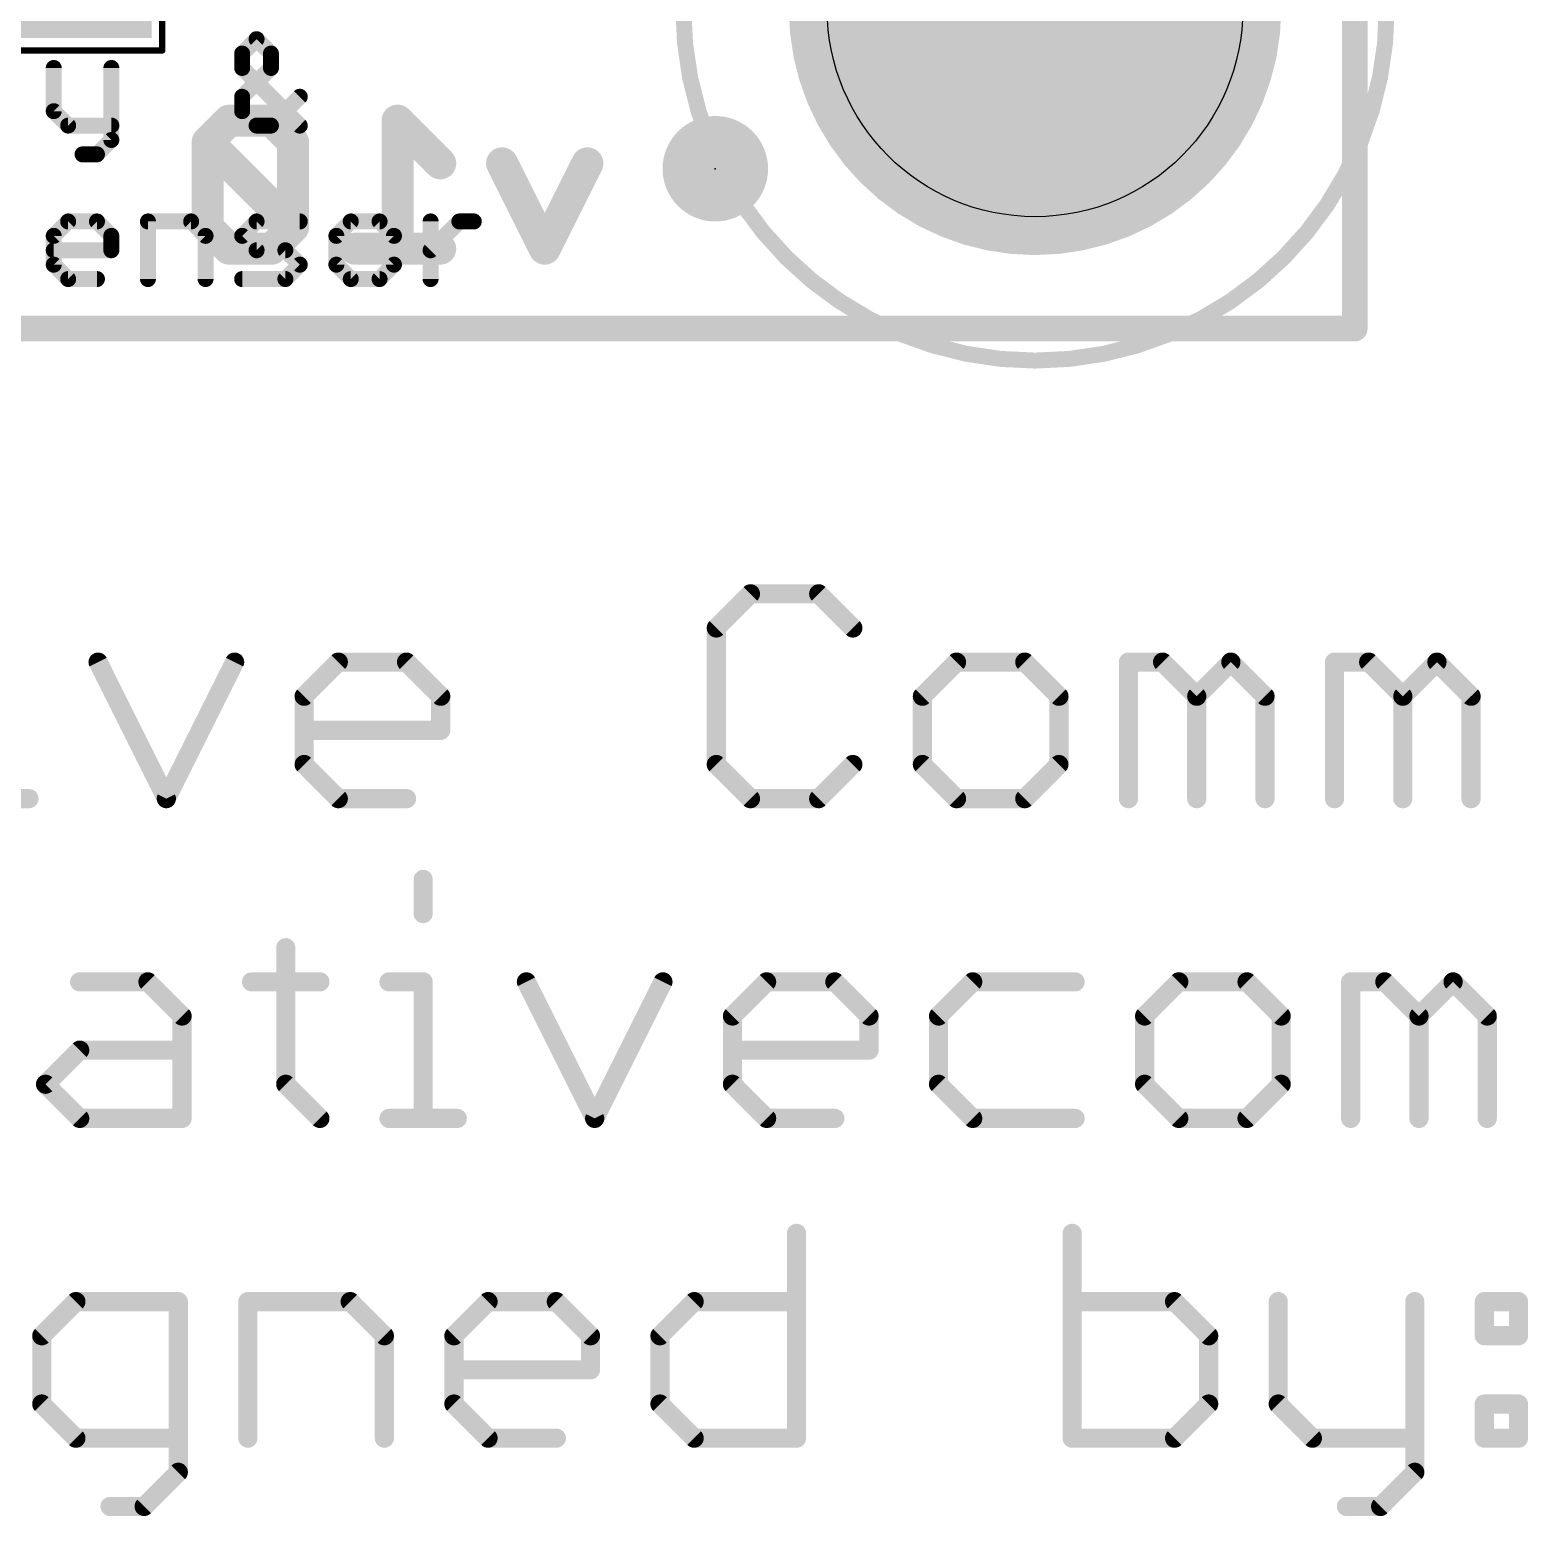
# Model space of a CAD drawing. Extents: x -33 to 74, y -9 to 23.
# Drawn here: x 4.72 to 16.62, y -9.43 to 2.37 of the extents above; entities that cross this region are included whole.
import ezdxf

# ---------------------------------------------------------------- set-up
doc = ezdxf.new("R2010")
doc.units = 0
for name, color, linetype in [('1', 12, 'CONTINUOUS'), ('16', 132, 'CONTINUOUS'), ('20', 53, 'CONTINUOUS'), ('21', 41, 'CONTINUOUS'), ('23', 53, 'CONTINUOUS'), ('29', 253, 'CONTINUOUS'), ('30', 253, 'CONTINUOUS'), ('39', 12, 'CONTINUOUS'), ('41', 12, 'CONTINUOUS'), ('42', 132, 'CONTINUOUS'), ('51', 53, 'CONTINUOUS')]:
    doc.layers.add(name, color=color, linetype=linetype)

# ---------------------------------------------------------------- blocks, each defined once
blk = doc.blocks.new('PIE')
at = {"const_width": 0.5}
blk.add_lwpolyline([(0, -0.25, 1), (0, 0.25, 1), (0, -0.25)], format="xyb", dxfattribs=at)
blk = doc.blocks.new('RECT')
blk.add_solid([(-0.5, -0.5), (0.5, -0.5), (-0.5, 0.5), (0.5, 0.5)])

msp = doc.modelspace()

# ---------------------------------------------------------------- linework, layer by layer
at = {"layer": '16', "const_width": 0.254}
for points in [[(6.2968, 1.6519), (6.1273, 1.4824)], [(6.6357, 1.6519), (6.2968, 1.6519)], [(6.8052, 1.4824), (6.6357, 1.6519)], [(7.9746, 1.3129), (7.6356, 1.6519)], [(7.6356, 1.6519), (7.6356, 0.635)], [(6.1273, 1.4824), (6.1273, 0.8045)], [(6.8052, 0.8045), (6.1273, 1.4824)], [(6.8052, 0.8045), (6.8052, 1.4824)], [(8.805, 0.635), (8.4661, 1.3129)], [(9.144, 1.3129), (8.805, 0.635)], [(6.1273, 0.8045), (6.2968, 0.635)], [(6.6357, 0.635), (6.8052, 0.8045)], [(6.2968, 0.635), (6.6357, 0.635)], [(7.9746, 0.635), (7.2967, 0.635)]]:
    msp.add_lwpolyline(points, dxfattribs=at)
at = {"layer": '16', "const_width": 0.127}
for points in [[(6.2968, 1.7154, 1), (6.2968, 1.5884)], [(6.3417, 1.607, 1), (6.2519, 1.6968)], [(6.6806, 1.6968, 1), (6.5908, 1.607)], [(6.6357, 1.5884, 1), (6.6357, 1.7154)], [(7.6805, 1.6968, 1), (7.5907, 1.607)], [(7.6991, 1.6519, 1), (7.5721, 1.6519)], [(6.1908, 1.4824, 1), (6.0638, 1.4824)], [(6.1722, 1.5273, 1), (6.0824, 1.4375)], [(6.0824, 1.5273, 1), (6.1722, 1.4375)], [(6.8687, 1.4824, 1), (6.7417, 1.4824)], [(6.7603, 1.4375, 1), (6.8501, 1.5273)], [(8.5229, 1.3413, 1), (8.4093, 1.2845)], [(9.2008, 1.2845, 1), (9.0872, 1.3413)], [(7.9297, 1.268, 1), (8.0195, 1.3578)], [(6.1722, 0.8494, 1), (6.0824, 0.7596)], [(6.0638, 0.8045, 1), (6.1908, 0.8045)], [(6.7417, 0.8045, 1), (6.8687, 0.8045)], [(6.8501, 0.7596, 1), (6.7603, 0.8494)], [(6.7603, 0.7596, 1), (6.8501, 0.8494)], [(6.2968, 0.6985, 1), (6.2968, 0.5715)], [(6.2519, 0.5901, 1), (6.3417, 0.6799)], [(6.5908, 0.6799, 1), (6.6806, 0.5901)], [(6.6357, 0.5715, 1), (6.6357, 0.6985)], [(7.2967, 0.6985, 1), (7.2967, 0.5715)], [(7.9746, 0.5715, 1), (7.9746, 0.6985)], [(8.7482, 0.6634, 1), (8.8618, 0.6066)], [(8.7482, 0.6066, 1), (8.8618, 0.6634)], [(7.5721, 0.635, 1), (7.6991, 0.635)]]:
    msp.add_lwpolyline(points, format="xyb", dxfattribs=at)
at = {"layer": '20', "const_width": 0.2032}
for points in [[(15.24, 0), (15.24, 15.24)], [(0, 0), (15.24, 0)]]:
    msp.add_lwpolyline(points, dxfattribs=at)
at = {"layer": '20', "const_width": 0.1016}
for points in [[(15.1892, 0, 1), (15.2908, 0)], [(15.24, -0.0508, 1), (15.24, 0.0508)]]:
    msp.add_lwpolyline(points, format="xyb", dxfattribs=at)
at = {"layer": '20'}
msp.add_circle((12.7, 2.54), 1.651, dxfattribs=at)
at = {"layer": '21', "const_width": 0.127}
for points in [[(6.5156, 2.2993), (6.4012, 2.1849)], [(6.63, 2.1849), (6.5156, 2.2993)], [(6.4012, 2.1849), (6.4012, 2.0705)], [(6.63, 2.0705), (6.63, 2.1849)], [(4.9044, 2.0705), (4.9044, 1.7273)], [(5.362, 2.0705), (5.362, 1.4985)], [(6.4012, 1.8417), (6.63, 2.0705)], [(6.4012, 2.0705), (6.8588, 1.6129)], [(6.4012, 1.7273), (6.4012, 1.8417)], [(6.8588, 1.8417), (6.63, 1.6129)], [(4.9044, 1.7273), (5.0188, 1.6129)], [(6.5156, 1.6129), (6.4012, 1.7273)], [(5.0188, 1.6129), (5.362, 1.6129)], [(6.63, 1.6129), (6.5156, 1.6129)], [(5.362, 1.4985), (5.2476, 1.3841)], [(5.2476, 1.3841), (5.1332, 1.3841)], [(4.9044, 0.7369), (5.0188, 0.8513)], [(5.0188, 0.8513), (5.2476, 0.8513)], [(5.2476, 0.8513), (5.362, 0.7369)], [(5.6528, 0.3937), (5.6528, 0.8513)], [(5.6528, 0.8513), (5.996, 0.8513)], [(5.996, 0.8513), (6.1104, 0.7369)], [(6.4012, 0.7369), (6.5156, 0.8513)], [(6.5156, 0.8513), (6.8588, 0.8513)], [(7.264, 0.8513), (7.1496, 0.7369)], [(7.4928, 0.8513), (7.264, 0.8513)], [(7.6072, 0.7369), (7.4928, 0.8513)], [(7.898, 0.3937), (7.898, 0.8513)], [(7.898, 0.6225), (8.1268, 0.8513)], [(8.1268, 0.8513), (8.2412, 0.8513)], [(4.9044, 0.5081), (4.9044, 0.7369)], [(5.362, 0.7369), (5.362, 0.6225)], [(6.1104, 0.7369), (6.1104, 0.3937)], [(6.5156, 0.6225), (6.4012, 0.7369)], [(7.1496, 0.7369), (7.1496, 0.5081)], [(7.6072, 0.5081), (7.6072, 0.7369)], [(5.362, 0.6225), (4.9044, 0.6225)], [(6.7444, 0.6225), (6.5156, 0.6225)], [(6.8588, 0.5081), (6.7444, 0.6225)], [(5.0188, 0.3937), (4.9044, 0.5081)], [(6.7444, 0.3937), (6.8588, 0.5081)], [(7.1496, 0.5081), (7.264, 0.3937)], [(7.4928, 0.3937), (7.6072, 0.5081)], [(5.2476, 0.3937), (5.0188, 0.3937)], [(6.4012, 0.3937), (6.7444, 0.3937)], [(7.264, 0.3937), (7.4928, 0.3937)]]:
    msp.add_lwpolyline(points, dxfattribs=at)
at = {"layer": '21', "const_width": 0.0635}
for points in [[(6.538, 2.3217, 1), (6.4931, 2.2768)], [(6.538, 2.2768, 1), (6.4931, 2.3217)], [(6.4329, 2.1849, 1), (6.3694, 2.1849)], [(6.3787, 2.2073, 1), (6.4236, 2.1624)], [(6.6617, 2.1849, 1), (6.5982, 2.1849)], [(6.6075, 2.1624, 1), (6.6524, 2.2073)], [(4.9361, 2.0705, 1), (4.8726, 2.0705)], [(5.3937, 2.0705, 1), (5.3302, 2.0705)], [(6.3694, 2.0705, 1), (6.4329, 2.0705)], [(6.4236, 2.0929, 1), (6.3787, 2.048)], [(6.5982, 2.0705, 1), (6.6617, 2.0705)], [(6.6524, 2.048, 1), (6.6075, 2.0929)], [(6.4329, 1.8417, 1), (6.3694, 1.8417)], [(6.8812, 1.8192, 1), (6.8363, 1.8641)], [(4.9268, 1.7497, 1), (4.8819, 1.7048)], [(6.3787, 1.8641, 1), (6.4236, 1.8192)], [(6.4236, 1.7497, 1), (6.3787, 1.7048)], [(4.8726, 1.7273, 1), (4.9361, 1.7273)], [(5.0188, 1.6446, 1), (5.0188, 1.5812)], [(4.9963, 1.5904, 1), (5.0412, 1.6354)], [(5.362, 1.5812, 1), (5.362, 1.6446)], [(6.3694, 1.7273, 1), (6.4329, 1.7273)], [(6.5156, 1.6446, 1), (6.5156, 1.5812)], [(6.4931, 1.5904, 1), (6.538, 1.6354)], [(6.6075, 1.6354, 1), (6.6524, 1.5904)], [(6.63, 1.5812, 1), (6.63, 1.6446)], [(6.8363, 1.5904, 1), (6.8812, 1.6354)], [(5.3844, 1.4761, 1), (5.3395, 1.521)], [(5.1332, 1.4159, 1), (5.1332, 1.3524)], [(5.2251, 1.4066, 1), (5.27, 1.3617)], [(5.2476, 1.3524, 1), (5.2476, 1.4159)], [(5.3302, 1.4985, 1), (5.3937, 1.4985)], [(5.0188, 0.883, 1), (5.0188, 0.8195)], [(5.0412, 0.8288, 1), (4.9963, 0.8737)], [(5.27, 0.8737, 1), (5.2251, 0.8288)], [(5.2476, 0.8195, 1), (5.2476, 0.883)], [(5.6845, 0.8513, 1), (5.621, 0.8513)], [(5.6528, 0.883, 1), (5.6528, 0.8195)], [(6.0184, 0.8737, 1), (5.9735, 0.8288)], [(5.996, 0.8195, 1), (5.996, 0.883)], [(6.5156, 0.883, 1), (6.5156, 0.8195)], [(6.538, 0.8288, 1), (6.4931, 0.8737)], [(6.8588, 0.8195, 1), (6.8588, 0.883)], [(7.264, 0.883, 1), (7.264, 0.8195)], [(7.2865, 0.8288, 1), (7.2416, 0.8737)], [(7.5152, 0.8737, 1), (7.4703, 0.8288)], [(7.4928, 0.8195, 1), (7.4928, 0.883)], [(7.9298, 0.8513, 1), (7.8663, 0.8513)], [(8.1268, 0.883, 1), (8.1268, 0.8195)], [(8.1493, 0.8288, 1), (8.1044, 0.8737)], [(8.2412, 0.8195, 1), (8.2412, 0.883)], [(4.9361, 0.7369, 1), (4.8726, 0.7369)], [(4.8819, 0.7593, 1), (4.9268, 0.7144)], [(5.3937, 0.7369, 1), (5.3302, 0.7369)], [(5.3395, 0.7144, 1), (5.3844, 0.7593)], [(6.1421, 0.7369, 1), (6.0786, 0.7369)], [(6.0879, 0.7144, 1), (6.1328, 0.7593)], [(6.4236, 0.7593, 1), (6.3787, 0.7144)], [(6.3787, 0.7593, 1), (6.4236, 0.7144)], [(7.1814, 0.7369, 1), (7.1179, 0.7369)], [(7.1272, 0.7593, 1), (7.1721, 0.7144)], [(7.6389, 0.7369, 1), (7.5754, 0.7369)], [(7.5847, 0.7144, 1), (7.6296, 0.7593)], [(4.9044, 0.6542, 1), (4.9044, 0.5907)], [(5.3302, 0.6225, 1), (5.3937, 0.6225)], [(5.362, 0.5907, 1), (5.362, 0.6542)], [(6.5156, 0.6542, 1), (6.5156, 0.5907)], [(6.4931, 0.6, 1), (6.538, 0.6449)], [(6.7668, 0.6449, 1), (6.7219, 0.6)], [(6.7444, 0.5907, 1), (6.7444, 0.6542)], [(7.8756, 0.6449, 1), (7.9205, 0.6)], [(4.9268, 0.5305, 1), (4.8819, 0.4856)], [(4.8726, 0.5081, 1), (4.9361, 0.5081)], [(6.8812, 0.4856, 1), (6.8363, 0.5305)], [(6.8363, 0.4856, 1), (6.8812, 0.5305)], [(7.1179, 0.5081, 1), (7.1814, 0.5081)], [(7.1721, 0.5305, 1), (7.1272, 0.4856)], [(7.5754, 0.5081, 1), (7.6389, 0.5081)], [(7.6296, 0.4856, 1), (7.5847, 0.5305)], [(5.0188, 0.4254, 1), (5.0188, 0.3619)], [(4.9963, 0.3712, 1), (5.0412, 0.4162)], [(5.2476, 0.3619, 1), (5.2476, 0.4254)], [(5.621, 0.3937, 1), (5.6845, 0.3937)], [(6.0786, 0.3937, 1), (6.1421, 0.3937)], [(6.4012, 0.4254, 1), (6.4012, 0.3619)], [(6.7219, 0.4162, 1), (6.7668, 0.3712)], [(6.7444, 0.3619, 1), (6.7444, 0.4254)], [(7.264, 0.4254, 1), (7.264, 0.3619)], [(7.2416, 0.3712, 1), (7.2865, 0.4162)], [(7.4703, 0.4162, 1), (7.5152, 0.3712)], [(7.4928, 0.3619, 1), (7.4928, 0.4254)], [(7.8663, 0.3937, 1), (7.9298, 0.3937)]]:
    msp.add_lwpolyline(points, format="xyb", dxfattribs=at)
at = {"layer": '23'}
msp.add_point((10.16, 1.27), dxfattribs=at)
at = {"layer": '29', "const_width": 1.7526}
msp.add_lwpolyline([(12.7, 1.6637, 1), (12.7, 3.4163, 1), (12.7, 1.6637)], format="xyb", dxfattribs=at)
at = {"layer": '30', "const_width": 1.7526}
msp.add_lwpolyline([(12.7, 1.6637, 1), (12.7, 3.4163, 1), (12.7, 1.6637)], format="xyb", dxfattribs=at)
at = {"layer": '39', "const_width": 0.0508}
for points in [[(5.7658, 5.4102), (5.7658, 2.2098)], [(5.7658, 2.2098), (4.3942, 2.2098)]]:
    msp.add_lwpolyline(points, dxfattribs=at)
at = {"layer": '39'}
for points, const_width in [([(12.7, -0.254, 1), (12.7, 5.334, 1), (12.7, -0.254)], 0.127), ([(5.7531, 2.2098, 1), (5.7785, 2.2098)], 0.0254), ([(5.7658, 2.1971, 1), (5.7658, 2.2225)], 0.0254)]:
    msp.add_lwpolyline(points, format="xyb", dxfattribs=dict(at, const_width=const_width))
at = {"layer": '41', "const_width": 0.2032}
msp.add_lwpolyline([(10.8458, 2.54, 1), (14.5542, 2.54)], format="xyb", dxfattribs=at)
at = {"layer": '42', "const_width": 0.2032}
msp.add_lwpolyline([(10.8458, 2.54, 1), (14.5542, 2.54)], format="xyb", dxfattribs=at)
at = {"layer": '51', "const_width": 0.1524}
for points in [[(10.4391, -2.1068), (10.168, -2.378)], [(10.9815, -2.1068), (10.4391, -2.1068)], [(11.2526, -2.378), (10.9815, -2.1068)], [(10.168, -2.378), (10.168, -3.4626)], [(5.2565, -2.6491), (5.7988, -3.7338)], [(5.7988, -3.7338), (6.3412, -2.6491)], [(6.8937, -2.9203), (7.1648, -2.6491)], [(7.1648, -2.6491), (7.7072, -2.6491)], [(7.7072, -2.6491), (7.9783, -2.9203)], [(12.0763, -2.6491), (11.8051, -2.9203)], [(12.6186, -2.6491), (12.0763, -2.6491)], [(12.8898, -2.9203), (12.6186, -2.6491)], [(13.4423, -3.7338), (13.4423, -2.6491)], [(13.4423, -2.6491), (13.7135, -2.6491)], [(13.7135, -2.6491), (13.9846, -2.9203)], [(13.9846, -2.9203), (14.2558, -2.6491)], [(14.2558, -2.6491), (14.527, -2.9203)], [(15.0795, -3.7338), (15.0795, -2.6491)], [(15.0795, -2.6491), (15.3506, -2.6491)], [(15.3506, -2.6491), (15.6218, -2.9203)], [(15.6218, -2.9203), (15.8929, -2.6491)], [(15.8929, -2.6491), (16.1641, -2.9203)], [(6.8937, -3.4626), (6.8937, -2.9203)], [(7.9783, -2.9203), (7.9783, -3.1915)], [(11.8051, -2.9203), (11.8051, -3.4626)], [(12.8898, -3.4626), (12.8898, -2.9203)], [(13.9846, -2.9203), (13.9846, -3.7338)], [(14.527, -2.9203), (14.527, -3.7338)], [(15.6218, -2.9203), (15.6218, -3.7338)], [(16.1641, -2.9203), (16.1641, -3.7338)], [(7.9783, -3.1915), (6.8937, -3.1915)], [(7.1648, -3.7338), (6.8937, -3.4626)], [(10.168, -3.4626), (10.4391, -3.7338)], [(10.9815, -3.7338), (11.2526, -3.4626)], [(11.8051, -3.4626), (12.0763, -3.7338)], [(12.6186, -3.7338), (12.8898, -3.4626)], [(4.1651, -3.7338), (4.7074, -3.7338)], [(7.7072, -3.7338), (7.1648, -3.7338)], [(10.4391, -3.7338), (10.9815, -3.7338)], [(12.0763, -3.7338), (12.6186, -3.7338)], [(7.839, -4.3756), (7.839, -4.6468)], [(6.7475, -4.918), (6.7475, -6.0026)], [(5.1104, -5.1891), (5.6527, -5.1891)], [(5.6527, -5.1891), (5.9239, -5.4603)], [(6.4764, -5.1891), (7.0187, -5.1891)], [(7.5678, -5.1891), (7.839, -5.1891)], [(7.839, -5.1891), (7.839, -6.2738)], [(8.6592, -5.1891), (9.2016, -6.2738)], [(9.2016, -6.2738), (9.7439, -5.1891)], [(10.2964, -5.4603), (10.5676, -5.1891)], [(10.5676, -5.1891), (11.1099, -5.1891)], [(11.1099, -5.1891), (11.381, -5.4603)], [(12.2047, -5.1891), (11.9335, -5.4603)], [(13.0182, -5.1891), (12.2047, -5.1891)], [(13.8419, -5.1891), (13.5707, -5.4603)], [(14.3842, -5.1891), (13.8419, -5.1891)], [(14.6554, -5.4603), (14.3842, -5.1891)], [(15.2079, -6.2738), (15.2079, -5.1891)], [(15.2079, -5.1891), (15.479, -5.1891)], [(15.479, -5.1891), (15.7502, -5.4603)], [(15.7502, -5.4603), (16.0214, -5.1891)], [(16.0214, -5.1891), (16.2925, -5.4603)], [(5.9239, -5.4603), (5.9239, -6.2738)], [(10.2964, -6.0026), (10.2964, -5.4603)], [(11.381, -5.4603), (11.381, -5.7315)], [(11.9335, -5.4603), (11.9335, -6.0026)], [(13.5707, -5.4603), (13.5707, -6.0026)], [(14.6554, -6.0026), (14.6554, -5.4603)], [(15.7502, -5.4603), (15.7502, -6.2738)], [(16.2925, -5.4603), (16.2925, -6.2738)], [(4.8392, -6.0026), (5.1104, -5.7315)], [(5.1104, -5.7315), (5.9239, -5.7315)], [(11.381, -5.7315), (10.2964, -5.7315)], [(5.1104, -6.2738), (4.8392, -6.0026)], [(6.7475, -6.0026), (7.0187, -6.2738)], [(10.5676, -6.2738), (10.2964, -6.0026)], [(11.9335, -6.0026), (12.2047, -6.2738)], [(13.5707, -6.0026), (13.8419, -6.2738)], [(14.3842, -6.2738), (14.6554, -6.0026)], [(5.9239, -6.2738), (5.1104, -6.2738)], [(7.5678, -6.2738), (8.1101, -6.2738)], [(11.1099, -6.2738), (10.5676, -6.2738)], [(12.2047, -6.2738), (13.0182, -6.2738)], [(13.8419, -6.2738), (14.3842, -6.2738)], [(10.8052, -7.1868), (10.8052, -8.8138)], [(12.9949, -7.1868), (12.9949, -8.8138)], [(5.0803, -7.7291), (4.8091, -8.0003)], [(5.8938, -7.7291), (5.0803, -7.7291)], [(5.8938, -9.085), (5.8938, -7.7291)], [(6.4463, -8.8138), (6.4463, -7.7291)], [(6.4463, -7.7291), (7.2598, -7.7291)], [(7.2598, -7.7291), (7.5309, -8.0003)], [(8.0834, -8.0003), (8.3546, -7.7291)], [(8.3546, -7.7291), (8.8969, -7.7291)], [(8.8969, -7.7291), (9.1681, -8.0003)], [(9.7206, -8.0003), (9.9917, -7.7291)], [(9.9917, -7.7291), (10.8052, -7.7291)], [(13.8084, -7.7291), (12.9949, -7.7291)], [(14.0795, -8.0003), (13.8084, -7.7291)], [(14.632, -7.7291), (14.632, -8.5426)], [(15.7167, -7.7291), (15.7167, -9.085)], [(16.2692, -7.7291), (16.5404, -7.7291)], [(16.2692, -8.0003), (16.2692, -7.7291)], [(16.5404, -7.7291), (16.5404, -8.0003)], [(4.8091, -8.0003), (4.8091, -8.5426)], [(7.5309, -8.0003), (7.5309, -8.8138)], [(8.0834, -8.5426), (8.0834, -8.0003)], [(9.1681, -8.0003), (9.1681, -8.2715)], [(9.7206, -8.5426), (9.7206, -8.0003)], [(14.0795, -8.5426), (14.0795, -8.0003)], [(16.5404, -8.0003), (16.2692, -8.0003)], [(9.1681, -8.2715), (8.0834, -8.2715)], [(4.8091, -8.5426), (5.0803, -8.8138)], [(8.3546, -8.8138), (8.0834, -8.5426)], [(9.9917, -8.8138), (9.7206, -8.5426)], [(13.8084, -8.8138), (14.0795, -8.5426)], [(14.632, -8.5426), (14.9032, -8.8138)], [(16.2692, -8.5426), (16.5404, -8.5426)], [(16.2692, -8.8138), (16.2692, -8.5426)], [(16.5404, -8.5426), (16.5404, -8.8138)], [(5.0803, -8.8138), (5.8938, -8.8138)], [(8.8969, -8.8138), (8.3546, -8.8138)], [(10.8052, -8.8138), (9.9917, -8.8138)], [(12.9949, -8.8138), (13.8084, -8.8138)], [(14.9032, -8.8138), (15.7167, -8.8138)], [(16.5404, -8.8138), (16.2692, -8.8138)], [(5.6226, -9.3561), (5.8938, -9.085)], [(15.7167, -9.085), (15.4455, -9.3561)], [(5.3514, -9.3561), (5.6226, -9.3561)], [(15.4455, -9.3561), (15.1744, -9.3561)]]:
    msp.add_lwpolyline(points, dxfattribs=at)
at = {"layer": '51', "const_width": 0.0762}
for points in [[(10.4391, -2.0687, 1), (10.4391, -2.1449)], [(10.4661, -2.1338, 1), (10.4122, -2.0799)], [(11.0084, -2.0799, 1), (10.9545, -2.1338)], [(10.9815, -2.1449, 1), (10.9815, -2.0687)], [(10.141, -2.351, 1), (10.1949, -2.4049)], [(10.2061, -2.378, 1), (10.1299, -2.378)], [(11.2257, -2.4049, 1), (11.2796, -2.351)], [(5.2906, -2.6321, 1), (5.2224, -2.6662)], [(6.3752, -2.6662, 1), (6.3071, -2.6321)], [(7.1648, -2.611, 1), (7.1648, -2.6872)], [(7.1918, -2.6761, 1), (7.1379, -2.6222)], [(7.7341, -2.6222, 1), (7.6802, -2.6761)], [(7.7072, -2.6872, 1), (7.7072, -2.611)], [(12.0763, -2.611, 1), (12.0763, -2.6872)], [(12.1032, -2.6761, 1), (12.0494, -2.6222)], [(12.6456, -2.6222, 1), (12.5917, -2.6761)], [(12.6186, -2.6872, 1), (12.6186, -2.611)], [(13.4804, -2.6491, 1), (13.4042, -2.6491)], [(13.4423, -2.611, 1), (13.4423, -2.6872)], [(13.7404, -2.6222, 1), (13.6865, -2.6761)], [(13.7135, -2.6872, 1), (13.7135, -2.611)], [(14.2827, -2.6222, 1), (14.2288, -2.6761)], [(14.2827, -2.6761, 1), (14.2288, -2.6222)], [(15.1176, -2.6491, 1), (15.0414, -2.6491)], [(15.0795, -2.611, 1), (15.0795, -2.6872)], [(15.3776, -2.6222, 1), (15.3237, -2.6761)], [(15.3506, -2.6872, 1), (15.3506, -2.611)], [(15.9199, -2.6222, 1), (15.866, -2.6761)], [(15.9199, -2.6761, 1), (15.866, -2.6222)], [(6.9318, -2.9203, 1), (6.8556, -2.9203)], [(6.8667, -2.8934, 1), (6.9206, -2.9472)], [(8.0164, -2.9203, 1), (7.9402, -2.9203)], [(7.9514, -2.9472, 1), (8.0053, -2.8934)], [(11.8432, -2.9203, 1), (11.767, -2.9203)], [(11.7782, -2.8934, 1), (11.8321, -2.9472)], [(12.9279, -2.9203, 1), (12.8517, -2.9203)], [(12.8629, -2.9472, 1), (12.9167, -2.8934)], [(14.0227, -2.9203, 1), (13.9465, -2.9203)], [(13.9577, -2.8934, 1), (14.0116, -2.9472)], [(13.9577, -2.9472, 1), (14.0116, -2.8934)], [(14.5651, -2.9203, 1), (14.4889, -2.9203)], [(14.5, -2.9472, 1), (14.5539, -2.8934)], [(15.6599, -2.9203, 1), (15.5837, -2.9203)], [(15.5948, -2.8934, 1), (15.6487, -2.9472)], [(15.5948, -2.9472, 1), (15.6487, -2.8934)], [(16.2022, -2.9203, 1), (16.126, -2.9203)], [(16.1372, -2.9472, 1), (16.1911, -2.8934)], [(6.8937, -3.1534, 1), (6.8937, -3.2296)], [(7.9402, -3.1915, 1), (8.0164, -3.1915)], [(7.9783, -3.2296, 1), (7.9783, -3.1534)], [(6.9206, -3.4357, 1), (6.8667, -3.4896)], [(6.8556, -3.4626, 1), (6.9318, -3.4626)], [(10.1949, -3.4357, 1), (10.141, -3.4896)], [(10.1299, -3.4626, 1), (10.2061, -3.4626)], [(11.2796, -3.4896, 1), (11.2257, -3.4357)], [(11.8321, -3.4357, 1), (11.7782, -3.4896)], [(11.767, -3.4626, 1), (11.8432, -3.4626)], [(12.8517, -3.4626, 1), (12.9279, -3.4626)], [(12.9167, -3.4896, 1), (12.8629, -3.4357)], [(4.7074, -3.7719, 1), (4.7074, -3.6957)], [(5.7648, -3.7168, 1), (5.8329, -3.7508)], [(5.7648, -3.7508, 1), (5.8329, -3.7168)], [(7.1648, -3.6957, 1), (7.1648, -3.7719)], [(7.1379, -3.7607, 1), (7.1918, -3.7069)], [(7.7072, -3.7719, 1), (7.7072, -3.6957)], [(10.4391, -3.6957, 1), (10.4391, -3.7719)], [(10.4122, -3.7607, 1), (10.4661, -3.7069)], [(10.9545, -3.7069, 1), (11.0084, -3.7607)], [(10.9815, -3.7719, 1), (10.9815, -3.6957)], [(12.0763, -3.6957, 1), (12.0763, -3.7719)], [(12.0494, -3.7607, 1), (12.1032, -3.7069)], [(12.5917, -3.7069, 1), (12.6456, -3.7607)], [(12.6186, -3.7719, 1), (12.6186, -3.6957)], [(13.4042, -3.7338, 1), (13.4804, -3.7338)], [(13.9465, -3.7338, 1), (14.0227, -3.7338)], [(14.4889, -3.7338, 1), (14.5651, -3.7338)], [(15.0414, -3.7338, 1), (15.1176, -3.7338)], [(15.5837, -3.7338, 1), (15.6599, -3.7338)], [(16.126, -3.7338, 1), (16.2022, -3.7338)], [(7.8771, -4.3756, 1), (7.8009, -4.3756)], [(7.8009, -4.6468, 1), (7.8771, -4.6468)], [(6.7856, -4.918, 1), (6.7094, -4.918)], [(5.1104, -5.151, 1), (5.1104, -5.2272)], [(5.6796, -5.1622, 1), (5.6258, -5.2161)], [(5.6527, -5.2272, 1), (5.6527, -5.151)], [(6.4764, -5.151, 1), (6.4764, -5.2272)], [(7.0187, -5.2272, 1), (7.0187, -5.151)], [(7.5678, -5.151, 1), (7.5678, -5.2272)], [(7.8771, -5.1891, 1), (7.8009, -5.1891)], [(7.839, -5.2272, 1), (7.839, -5.151)], [(8.6933, -5.1721, 1), (8.6252, -5.2062)], [(9.778, -5.2062, 1), (9.7098, -5.1721)], [(10.5676, -5.151, 1), (10.5676, -5.2272)], [(10.5945, -5.2161, 1), (10.5406, -5.1622)], [(11.1368, -5.1622, 1), (11.0829, -5.2161)], [(11.1099, -5.2272, 1), (11.1099, -5.151)], [(12.2047, -5.151, 1), (12.2047, -5.2272)], [(12.2316, -5.2161, 1), (12.1778, -5.1622)], [(13.0182, -5.2272, 1), (13.0182, -5.151)], [(13.8419, -5.151, 1), (13.8419, -5.2272)], [(13.8688, -5.2161, 1), (13.8149, -5.1622)], [(14.4111, -5.1622, 1), (14.3573, -5.2161)], [(14.3842, -5.2272, 1), (14.3842, -5.151)], [(15.246, -5.1891, 1), (15.1698, -5.1891)], [(15.2079, -5.151, 1), (15.2079, -5.2272)], [(15.506, -5.1622, 1), (15.4521, -5.2161)], [(15.479, -5.2272, 1), (15.479, -5.151)], [(16.0483, -5.1622, 1), (15.9944, -5.2161)], [(16.0483, -5.2161, 1), (15.9944, -5.1622)], [(5.962, -5.4603, 1), (5.8858, -5.4603)], [(5.8969, -5.4872, 1), (5.9508, -5.4334)], [(10.3345, -5.4603, 1), (10.2583, -5.4603)], [(10.2694, -5.4334, 1), (10.3233, -5.4872)], [(11.4191, -5.4603, 1), (11.3429, -5.4603)], [(11.3541, -5.4872, 1), (11.408, -5.4334)], [(11.9716, -5.4603, 1), (11.8954, -5.4603)], [(11.9066, -5.4334, 1), (11.9605, -5.4872)], [(13.6088, -5.4603, 1), (13.5326, -5.4603)], [(13.5438, -5.4334, 1), (13.5976, -5.4872)], [(14.6935, -5.4603, 1), (14.6173, -5.4603)], [(14.6284, -5.4872, 1), (14.6823, -5.4334)], [(15.7883, -5.4603, 1), (15.7121, -5.4603)], [(15.7232, -5.4334, 1), (15.7771, -5.4872)], [(15.7232, -5.4872, 1), (15.7771, -5.4334)], [(16.3306, -5.4603, 1), (16.2544, -5.4603)], [(16.2656, -5.4872, 1), (16.3195, -5.4334)], [(5.1104, -5.6934, 1), (5.1104, -5.7696)], [(5.1373, -5.7584, 1), (5.0834, -5.7045)], [(5.9239, -5.7696, 1), (5.9239, -5.6934)], [(10.2964, -5.6934, 1), (10.2964, -5.7696)], [(11.3429, -5.7315, 1), (11.4191, -5.7315)], [(11.381, -5.7696, 1), (11.381, -5.6934)], [(4.8661, -5.9757, 1), (4.8123, -6.0296)], [(4.8123, -5.9757, 1), (4.8661, -6.0296)], [(6.7745, -5.9757, 1), (6.7206, -6.0296)], [(10.3233, -5.9757, 1), (10.2694, -6.0296)], [(11.9605, -5.9757, 1), (11.9066, -6.0296)], [(13.5976, -5.9757, 1), (13.5438, -6.0296)], [(14.6823, -6.0296, 1), (14.6284, -5.9757)], [(6.7094, -6.0026, 1), (6.7856, -6.0026)], [(10.2583, -6.0026, 1), (10.3345, -6.0026)], [(11.8954, -6.0026, 1), (11.9716, -6.0026)], [(13.5326, -6.0026, 1), (13.6088, -6.0026)], [(14.6173, -6.0026, 1), (14.6935, -6.0026)], [(5.1104, -6.2357, 1), (5.1104, -6.3119)], [(5.0834, -6.3007, 1), (5.1373, -6.2469)], [(5.8858, -6.2738, 1), (5.962, -6.2738)], [(5.9239, -6.3119, 1), (5.9239, -6.2357)], [(6.9917, -6.3007, 1), (7.0456, -6.2469)], [(7.5678, -6.2357, 1), (7.5678, -6.3119)], [(7.8009, -6.2738, 1), (7.8771, -6.2738)], [(8.1101, -6.3119, 1), (8.1101, -6.2357)], [(9.1675, -6.2568, 1), (9.2356, -6.2908)], [(9.1675, -6.2908, 1), (9.2356, -6.2568)], [(10.5676, -6.2357, 1), (10.5676, -6.3119)], [(10.5406, -6.3007, 1), (10.5945, -6.2469)], [(11.1099, -6.3119, 1), (11.1099, -6.2357)], [(12.2047, -6.2357, 1), (12.2047, -6.3119)], [(12.1778, -6.3007, 1), (12.2316, -6.2469)], [(13.0182, -6.3119, 1), (13.0182, -6.2357)], [(13.8419, -6.2357, 1), (13.8419, -6.3119)], [(13.8149, -6.3007, 1), (13.8688, -6.2469)], [(14.3573, -6.2469, 1), (14.4111, -6.3007)], [(14.3842, -6.3119, 1), (14.3842, -6.2357)], [(15.1698, -6.2738, 1), (15.246, -6.2738)], [(15.7121, -6.2738, 1), (15.7883, -6.2738)], [(16.2544, -6.2738, 1), (16.3306, -6.2738)], [(10.8433, -7.1868, 1), (10.7671, -7.1868)], [(13.033, -7.1868, 1), (12.9568, -7.1868)], [(5.0803, -7.691, 1), (5.0803, -7.7672)], [(5.1072, -7.7561, 1), (5.0533, -7.7022)], [(5.9319, -7.7291, 1), (5.8557, -7.7291)], [(5.8938, -7.7672, 1), (5.8938, -7.691)], [(6.4844, -7.7291, 1), (6.4082, -7.7291)], [(6.4463, -7.691, 1), (6.4463, -7.7672)], [(7.2867, -7.7022, 1), (7.2328, -7.7561)], [(7.2598, -7.7672, 1), (7.2598, -7.691)], [(8.3546, -7.691, 1), (8.3546, -7.7672)], [(8.3815, -7.7561, 1), (8.3276, -7.7022)], [(8.9239, -7.7022, 1), (8.87, -7.7561)], [(8.8969, -7.7672, 1), (8.8969, -7.691)], [(9.9917, -7.691, 1), (9.9917, -7.7672)], [(10.0187, -7.7561, 1), (9.9648, -7.7022)], [(10.8052, -7.7672, 1), (10.8052, -7.691)], [(12.9949, -7.691, 1), (12.9949, -7.7672)], [(13.8353, -7.7022, 1), (13.7814, -7.7561)], [(13.8084, -7.7672, 1), (13.8084, -7.691)], [(14.6701, -7.7291, 1), (14.5939, -7.7291)], [(15.7548, -7.7291, 1), (15.6786, -7.7291)], [(16.2692, -7.691, 1), (16.2692, -7.7672)], [(16.3073, -7.7291, 1), (16.2311, -7.7291)], [(16.5785, -7.7291, 1), (16.5023, -7.7291)], [(16.5404, -7.7672, 1), (16.5404, -7.691)], [(4.8472, -8.0003, 1), (4.771, -8.0003)], [(4.7822, -7.9734, 1), (4.836, -8.0272)], [(7.569, -8.0003, 1), (7.4928, -8.0003)], [(7.504, -8.0272, 1), (7.5579, -7.9734)], [(8.1215, -8.0003, 1), (8.0453, -8.0003)], [(8.0565, -7.9734, 1), (8.1104, -8.0272)], [(9.2062, -8.0003, 1), (9.13, -8.0003)], [(9.1411, -8.0272, 1), (9.195, -7.9734)], [(9.7587, -8.0003, 1), (9.6825, -8.0003)], [(9.6936, -7.9734, 1), (9.7475, -8.0272)], [(14.1176, -8.0003, 1), (14.0414, -8.0003)], [(14.0526, -8.0272, 1), (14.1065, -7.9734)], [(16.2692, -7.9622, 1), (16.2692, -8.0384)], [(16.2311, -8.0003, 1), (16.3073, -8.0003)], [(16.5023, -8.0003, 1), (16.5785, -8.0003)], [(16.5404, -8.0384, 1), (16.5404, -7.9622)], [(8.0834, -8.2334, 1), (8.0834, -8.3096)], [(9.1681, -8.3096, 1), (9.1681, -8.2334)], [(9.13, -8.2715, 1), (9.2062, -8.2715)], [(4.836, -8.5157, 1), (4.7822, -8.5696)], [(4.771, -8.5426, 1), (4.8472, -8.5426)], [(8.1104, -8.5157, 1), (8.0565, -8.5696)], [(8.0453, -8.5426, 1), (8.1215, -8.5426)], [(9.7475, -8.5157, 1), (9.6936, -8.5696)], [(9.6825, -8.5426, 1), (9.7587, -8.5426)], [(14.0414, -8.5426, 1), (14.1176, -8.5426)], [(14.1065, -8.5696, 1), (14.0526, -8.5157)], [(14.659, -8.5157, 1), (14.6051, -8.5696)], [(14.5939, -8.5426, 1), (14.6701, -8.5426)], [(16.2692, -8.5045, 1), (16.2692, -8.5807)], [(16.3073, -8.5426, 1), (16.2311, -8.5426)], [(16.5785, -8.5426, 1), (16.5023, -8.5426)], [(16.5404, -8.5807, 1), (16.5404, -8.5045)], [(5.0803, -8.7757, 1), (5.0803, -8.8519)], [(5.0533, -8.8407, 1), (5.1072, -8.7869)], [(5.8938, -8.8519, 1), (5.8938, -8.7757)], [(6.4082, -8.8138, 1), (6.4844, -8.8138)], [(7.4928, -8.8138, 1), (7.569, -8.8138)], [(8.3546, -8.7757, 1), (8.3546, -8.8519)], [(8.3276, -8.8407, 1), (8.3815, -8.7869)], [(8.8969, -8.8519, 1), (8.8969, -8.7757)], [(9.9917, -8.7757, 1), (9.9917, -8.8519)], [(9.9648, -8.8407, 1), (10.0187, -8.7869)], [(10.7671, -8.8138, 1), (10.8433, -8.8138)], [(10.8052, -8.8519, 1), (10.8052, -8.7757)], [(12.9949, -8.7757, 1), (12.9949, -8.8519)], [(12.9568, -8.8138, 1), (13.033, -8.8138)], [(13.7814, -8.7869, 1), (13.8353, -8.8407)], [(13.8084, -8.8519, 1), (13.8084, -8.7757)], [(14.9032, -8.7757, 1), (14.9032, -8.8519)], [(14.8763, -8.8407, 1), (14.9301, -8.7869)], [(15.7167, -8.8519, 1), (15.7167, -8.7757)], [(16.2692, -8.7757, 1), (16.2692, -8.8519)], [(16.2311, -8.8138, 1), (16.3073, -8.8138)], [(16.5023, -8.8138, 1), (16.5785, -8.8138)], [(16.5404, -8.8519, 1), (16.5404, -8.7757)], [(5.9207, -9.1119, 1), (5.8668, -9.058)], [(15.7436, -9.1119, 1), (15.6898, -9.058)], [(5.8557, -9.085, 1), (5.9319, -9.085)], [(15.6786, -9.085, 1), (15.7548, -9.085)], [(5.3514, -9.318, 1), (5.3514, -9.3942)], [(5.6226, -9.3942, 1), (5.6226, -9.318)], [(15.1744, -9.318, 1), (15.1744, -9.3942)], [(15.4455, -9.3942, 1), (15.4455, -9.318)], [(5.5957, -9.3292, 1), (5.6495, -9.3831)], [(15.4186, -9.3292, 1), (15.4725, -9.3831)]]:
    msp.add_lwpolyline(points, format="xyb", dxfattribs=at)

# ---------------------------------------------------------------- block references
at = {"layer": '1', "xscale": 0.635, "yscale": 0.635}
msp.add_blockref('PIE', (10.16, 1.27), dxfattribs=at)
at = {"layer": '29', "xscale": 1.3032, "yscale": 1.2032, "rotation": 90}
msp.add_blockref('RECT', (5.08, 2.96), dxfattribs=at)
at = {"layer": '29', "xscale": 0.8382, "yscale": 0.8382}
msp.add_blockref('PIE', (10.16, 1.27), dxfattribs=at)

doc.saveas('drawing.dxf')
